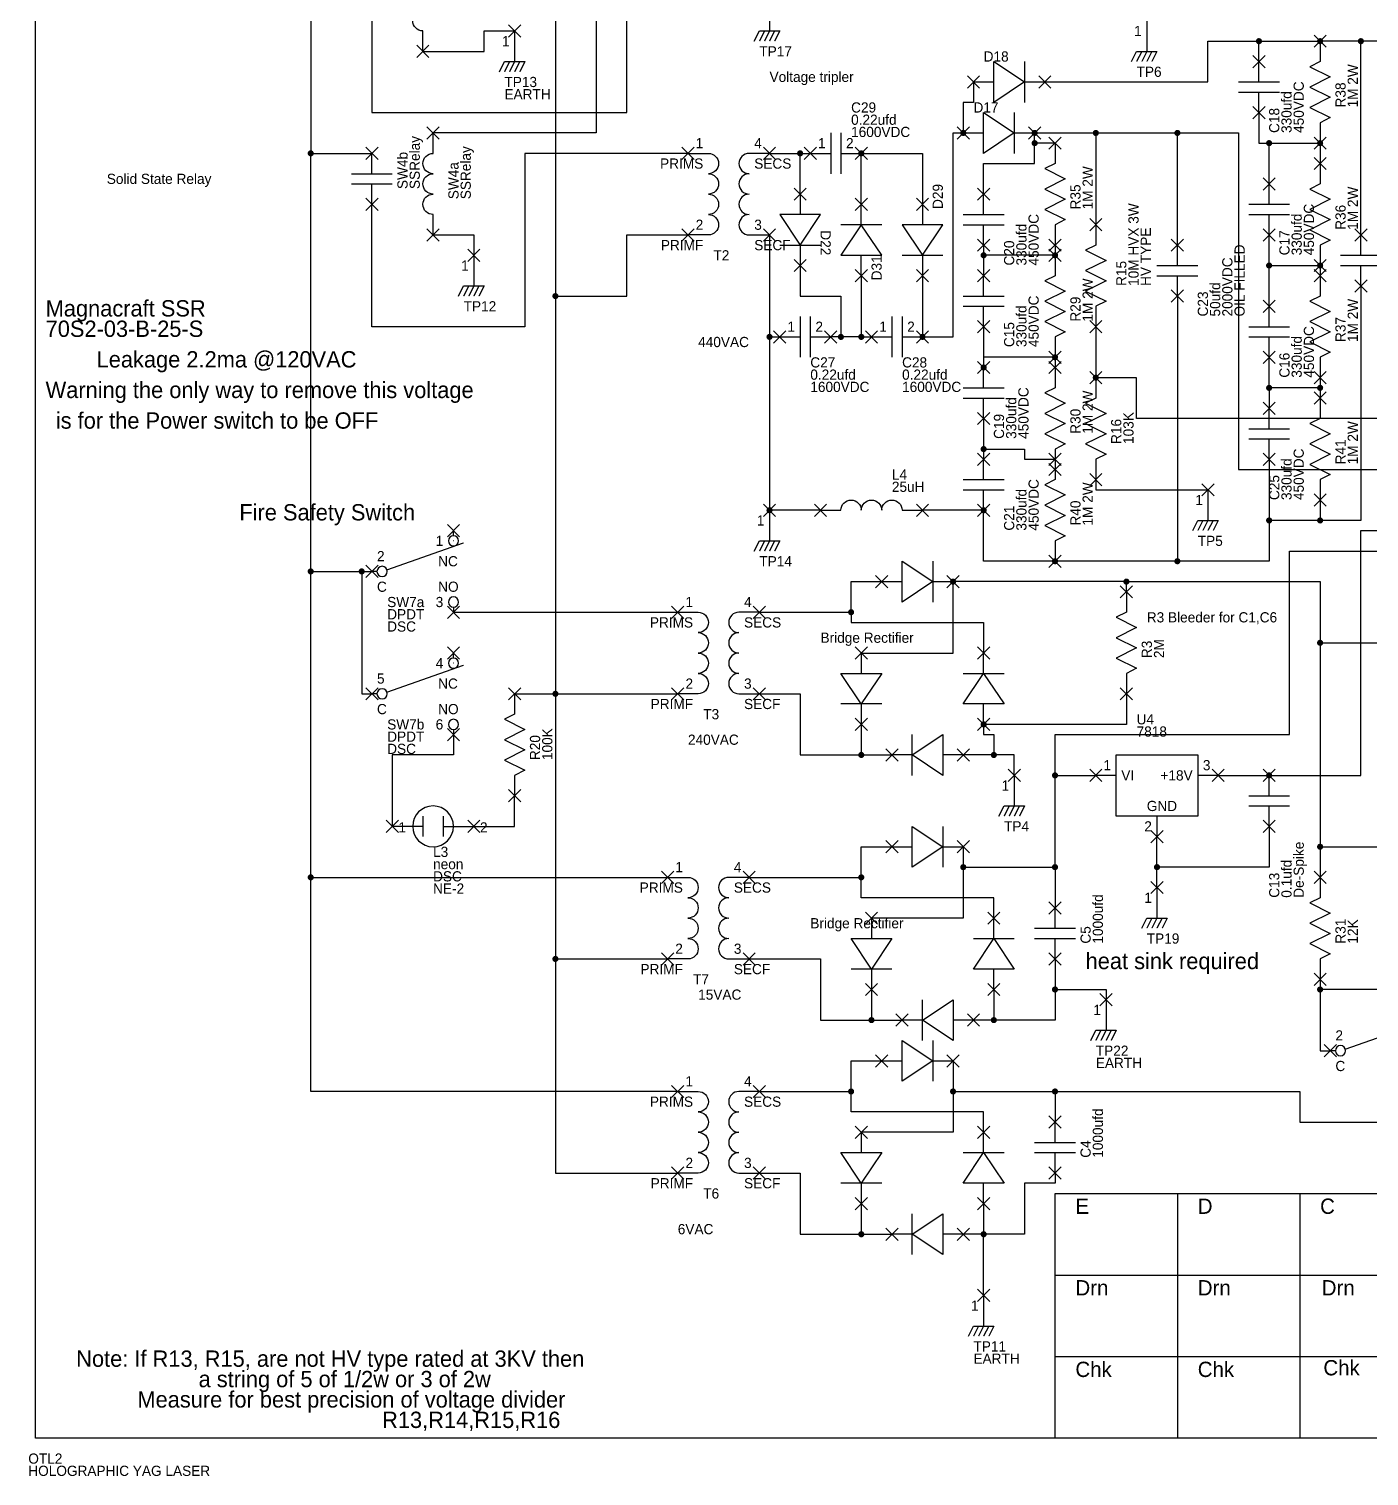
# Model space of a CAD drawing. Extents: x 14668 to 30702, y 17564 to 28750.
# Drawn here: x 14668 to 21240, y 17564 to 24660 of the extents above; entities that cross this region are included whole.
import ezdxf
from ezdxf.enums import TextEntityAlignment as Align

# ---------------------------------------------------------------- set-up
doc = ezdxf.new("R2010")
doc.units = 0
doc.layers.get('0').update_dxf_attribs({"linetype": 'CONTINUOUS'})
doc.layers.add('SHEET', color=2, linetype='CONTINUOUS')

# ---------------------------------------------------------------- blocks, each defined once
blk = doc.blocks.new('2')
for p, q in [((-30, 30), (30, -30)), ((-30, -30), (30, 30))]:
    blk.add_line(p, q)
blk = doc.blocks.new('__JUNCTIONS__')
at = {"const_width": 15}
blk.add_lwpolyline([(-7.5, 0, 1), (7.5, 0, 1)], format="xyb", close=True, dxfattribs=at)
blk = doc.blocks.new('TERMINAL')
for p, q in [((-30, 30), (30, -30)), ((-30, -30), (30, 30))]:
    blk.add_line(p, q)

msp = doc.modelspace()

# ---------------------------------------------------------------- linework, layer by layer
at = {"layer": 'SHEET'}
for points in [[(14700, 17750), (14700, 28750), (14700, 28750), (30700, 28750), (30700, 28750), (30700, 17750), (30700, 17750), (14700, 17750), (14700, 17750)], [(19400, 24300), (19400, 24500), (19400, 24500), (19550, 24400), (19550, 24400), (19400, 24300), (19400, 24300)], [(19350, 24050), (19350, 24250), (19350, 24250), (19500, 24150), (19500, 24150), (19350, 24050), (19350, 24050)], [(18550, 23750), (18350, 23750), (18350, 23750), (18450, 23600), (18450, 23600), (18550, 23750), (18550, 23750)], [(18650, 23550), (18850, 23550), (18850, 23550), (18750, 23700), (18750, 23700), (18650, 23550), (18650, 23550)], [(19150, 23700), (18950, 23700), (18950, 23700), (19050, 23550), (19050, 23550), (19150, 23700), (19150, 23700)], [(18950, 21850), (18950, 22050), (18950, 22050), (19100, 21950), (19100, 21950), (18950, 21850), (18950, 21850)], [(18650, 21500), (18850, 21500), (18850, 21500), (18750, 21350), (18750, 21350), (18650, 21500), (18650, 21500)], [(19450, 21350), (19250, 21350), (19250, 21350), (19350, 21500), (19350, 21500), (19450, 21350), (19450, 21350)], [(19150, 21200), (19150, 21000), (19150, 21000), (19000, 21100), (19000, 21100), (19150, 21200), (19150, 21200)], [(20000, 20800), (20000, 21100), (20000, 21100), (20400, 21100), (20400, 21100), (20400, 20800), (20400, 20800), (20000, 20800), (20000, 20800)], [(19000, 20550), (19000, 20750), (19000, 20750), (19150, 20650), (19150, 20650), (19000, 20550), (19000, 20550)], [(18700, 20200), (18900, 20200), (18900, 20200), (18800, 20050), (18800, 20050), (18700, 20200), (18700, 20200)], [(19500, 20050), (19300, 20050), (19300, 20050), (19400, 20200), (19400, 20200), (19500, 20050), (19500, 20050)], [(19200, 19900), (19200, 19700), (19200, 19700), (19050, 19800), (19050, 19800), (19200, 19900), (19200, 19900)], [(18950, 19500), (18950, 19700), (18950, 19700), (19100, 19600), (19100, 19600), (18950, 19500), (18950, 19500)], [(18650, 19150), (18850, 19150), (18850, 19150), (18750, 19000), (18750, 19000), (18650, 19150), (18650, 19150)], [(19450, 19000), (19250, 19000), (19250, 19000), (19350, 19150), (19350, 19150), (19450, 19000), (19450, 19000)], [(19150, 18850), (19150, 18650), (19150, 18650), (19000, 18750), (19000, 18750), (19150, 18850), (19150, 18850)]]:
    msp.add_lwpolyline(points, close=True, dxfattribs=at)
for points in [[(25800, 23950), (25800, 28200), (25800, 28200), (17450, 28200), (17450, 28200), (17450, 24150), (17450, 24150), (16650, 24150), (16650, 24150)], [(19700, 19450), (20900, 19450), (20900, 19450), (20900, 19300), (20900, 19300), (27000, 19300), (27000, 19300), (27000, 27150), (27000, 27150)], [(16350, 24700), (16350, 24250), (16350, 24250), (17600, 24250), (17600, 24250), (17600, 26550), (17600, 26550), (18050, 26550), (18050, 26550)], [(17250, 25350), (17250, 23350), (17250, 23350)], [(16350, 25200), (16050, 25200), (16050, 25200), (16050, 24050), (16050, 24050)], [(18300, 24800), (18300, 24650), (18300, 24650)], [(19700, 21000), (19700, 21200), (19700, 21200), (20850, 21200), (20850, 21200), (20850, 22100), (20850, 22100), (21750, 22100), (21750, 22100), (21750, 24700), (21750, 24700)], [(20150, 24700), (20150, 24550), (20150, 24550)], [(16600, 24550), (16600, 24650), (16600, 24650)], [(16600, 24550), (16900, 24550), (16900, 24550), (16900, 24650), (16900, 24650), (17050, 24650), (17050, 24650)], [(17050, 24650), (17050, 24500), (17050, 24500)], [(18225, 24600), (18250, 24650), (18250, 24650), (18350, 24650), (18350, 24650), (18325, 24600), (18325, 24600)], [(18275, 24650), (18250, 24600), (18250, 24600)], [(18300, 24650), (18275, 24600), (18275, 24600)], [(18325, 24650), (18300, 24600), (18300, 24600)], [(19650, 24400), (20450, 24400), (20450, 24400), (20450, 24600), (20450, 24600), (20700, 24600), (20700, 24600)], [(20700, 24500), (20700, 24600), (20700, 24600)], [(20700, 24600), (21000, 24600), (21000, 24600)], [(21000, 24600), (21000, 24500), (21000, 24500), (20950, 24475), (20950, 24475), (21050, 24425), (21050, 24425), (20950, 24375), (20950, 24375), (21050, 24325), (21050, 24325), (20950, 24275), (20950, 24275), (21050, 24225), (21050, 24225), (21000, 24200), (21000, 24200), (21000, 24100), (21000, 24100)], [(21200, 24600), (21000, 24600), (21000, 24600)], [(26000, 20950), (26000, 22400), (26000, 22400), (21500, 22400), (21500, 22400), (21500, 24600), (21500, 24600), (21200, 24600), (21200, 24600)], [(21200, 23650), (21200, 24600), (21200, 24600)], [(16975, 24450), (17000, 24500), (17000, 24500), (17100, 24500), (17100, 24500), (17075, 24450), (17075, 24450)], [(17025, 24500), (17000, 24450), (17000, 24450)], [(17050, 24500), (17025, 24450), (17025, 24450)], [(17075, 24500), (17050, 24450), (17050, 24450)], [(19550, 24500), (19550, 24300), (19550, 24300)], [(20075, 24500), (20100, 24550), (20100, 24550), (20200, 24550), (20200, 24550), (20175, 24500), (20175, 24500)], [(20125, 24550), (20100, 24500), (20100, 24500)], [(20150, 24550), (20125, 24500), (20125, 24500)], [(20175, 24550), (20150, 24500), (20150, 24500)], [(20700, 24400), (20700, 24500), (20700, 24500)], [(19300, 24400), (19300, 24300), (19300, 24300), (19250, 24300), (19250, 24300), (19250, 24150), (19250, 24150)], [(19300, 24400), (19400, 24400), (19400, 24400)], [(19550, 24400), (19650, 24400), (19650, 24400)], [(20600, 24400), (20800, 24400), (20800, 24400)], [(20600, 24350), (20800, 24350), (20800, 24350)], [(20700, 24250), (20700, 24350), (20700, 24350)], [(19500, 24250), (19500, 24050), (19500, 24050)], [(20700, 24250), (20700, 24100), (20700, 24100), (20750, 24100), (20750, 24100)], [(18600, 24150), (18600, 23950), (18600, 23950)], [(18650, 24150), (18650, 23950), (18650, 23950)], [(19050, 23150), (19200, 23150), (19200, 23150), (19200, 24150), (19200, 24150), (19250, 24150), (19250, 24150)], [(19250, 24150), (19350, 24150), (19350, 24150)], [(19500, 24150), (19600, 24150), (19600, 24150)], [(19600, 24150), (19900, 24150), (19900, 24150)], [(19600, 24100), (19600, 24150), (19600, 24150)], [(19900, 24150), (19900, 23700), (19900, 23700)], [(19900, 24150), (20300, 24150), (20300, 24150)], [(20300, 23600), (20300, 24150), (20300, 24150)], [(20300, 24150), (20600, 24150), (20600, 24150), (20600, 22500), (20600, 22500), (25450, 22500), (25450, 22500), (25450, 20900), (25450, 20900)], [(19350, 23850), (19350, 24000), (19350, 24000), (19600, 24000), (19600, 24000), (19600, 24100), (19600, 24100)], [(19700, 24100), (19600, 24100), (19600, 24100)], [(19700, 24100), (19700, 24000), (19700, 24000), (19650, 23975), (19650, 23975), (19750, 23925), (19750, 23925), (19650, 23875), (19650, 23875), (19750, 23825), (19750, 23825), (19650, 23775), (19650, 23775), (19750, 23725), (19750, 23725), (19700, 23700), (19700, 23700), (19700, 23600), (19700, 23600)], [(20750, 23900), (20750, 24100), (20750, 24100)], [(20750, 24100), (21000, 24100), (21000, 24100)], [(21000, 24100), (21000, 24000), (21000, 24000)], [(16050, 24050), (16350, 24050), (16350, 24050)], [(16050, 22000), (16050, 24050), (16050, 24050)], [(16350, 23950), (16350, 24050), (16350, 24050)], [(17900, 24050), (17100, 24050), (17100, 24050), (17100, 23200), (17100, 23200), (16350, 23200), (16350, 23200), (16350, 23800), (16350, 23800)], [(18300, 24050), (18450, 24050), (18450, 24050)], [(18450, 23850), (18450, 24050), (18450, 24050)], [(18450, 24050), (18500, 24050), (18500, 24050)], [(18500, 24050), (18600, 24050), (18600, 24050)], [(18650, 24050), (18750, 24050), (18750, 24050)], [(18750, 23800), (18750, 24050), (18750, 24050)], [(18750, 24050), (19050, 24050), (19050, 24050), (19050, 23800), (19050, 23800)], [(21000, 24000), (21000, 23900), (21000, 23900), (20950, 23875), (20950, 23875), (21050, 23825), (21050, 23825), (20950, 23775), (20950, 23775), (21050, 23725), (21050, 23725), (20950, 23675), (20950, 23675), (21050, 23625), (21050, 23625), (21000, 23600), (21000, 23600), (21000, 23500), (21000, 23500)], [(16250, 23950), (16450, 23950), (16450, 23950)], [(16250, 23900), (16450, 23900), (16450, 23900)], [(16350, 23800), (16350, 23900), (16350, 23900)], [(18450, 23850), (18450, 23750), (18450, 23750)], [(19350, 23750), (19350, 23850), (19350, 23850)], [(20750, 23800), (20750, 23900), (20750, 23900)], [(18750, 23700), (18750, 23800), (18750, 23800)], [(19050, 23800), (19050, 23700), (19050, 23700)], [(20650, 23800), (20850, 23800), (20850, 23800)], [(16650, 23650), (16650, 23750), (16650, 23750)], [(18850, 23700), (18650, 23700), (18650, 23700)], [(19250, 23750), (19450, 23750), (19450, 23750)], [(19250, 23700), (19450, 23700), (19450, 23700)], [(19350, 23600), (19350, 23700), (19350, 23700)], [(19900, 23700), (19900, 23600), (19900, 23600), (19850, 23575), (19850, 23575), (19950, 23525), (19950, 23525), (19850, 23475), (19850, 23475), (19950, 23425), (19950, 23425), (19850, 23375), (19850, 23375), (19950, 23325), (19950, 23325), (19900, 23300), (19900, 23300), (19900, 23200), (19900, 23200)], [(20650, 23750), (20850, 23750), (20850, 23750)], [(20750, 23650), (20750, 23750), (20750, 23750)], [(16650, 23650), (16850, 23650), (16850, 23650), (16850, 23550), (16850, 23550)], [(17250, 23350), (17600, 23350), (17600, 23350), (17600, 23650), (17600, 23650), (17900, 23650), (17900, 23650)], [(18300, 23650), (18300, 23150), (18300, 23150)], [(20750, 23500), (20750, 23650), (20750, 23650)], [(21200, 23550), (21200, 23650), (21200, 23650)], [(18350, 23600), (18550, 23600), (18550, 23600)], [(18450, 23600), (18450, 23500), (18450, 23500)], [(19350, 23600), (19350, 23550), (19350, 23550)], [(19700, 23600), (19700, 23550), (19700, 23550)], [(20300, 23500), (20300, 23600), (20300, 23600)], [(16850, 23550), (16850, 23400), (16850, 23400)], [(18450, 23500), (18450, 23350), (18450, 23350), (18650, 23350), (18650, 23350), (18650, 23150), (18650, 23150)], [(18750, 23450), (18750, 23550), (18750, 23550)], [(18950, 23550), (19150, 23550), (19150, 23550)], [(19050, 23550), (19050, 23450), (19050, 23450)], [(19700, 23550), (19350, 23550), (19350, 23550)], [(19350, 23550), (19350, 23450), (19350, 23450)], [(19700, 23550), (19700, 23450), (19700, 23450), (19650, 23425), (19650, 23425), (19750, 23375), (19750, 23375), (19650, 23325), (19650, 23325), (19750, 23275), (19750, 23275), (19650, 23225), (19650, 23225), (19750, 23175), (19750, 23175), (19700, 23150), (19700, 23150), (19700, 23050), (19700, 23050)], [(20200, 23500), (20400, 23500), (20400, 23500)], [(20750, 23300), (20750, 23500), (20750, 23500)], [(20750, 23500), (21000, 23500), (21000, 23500)], [(21000, 23500), (21000, 23450), (21000, 23450)], [(21100, 23550), (21300, 23550), (21300, 23550)], [(21100, 23500), (21300, 23500), (21300, 23500)], [(21200, 23400), (21200, 23500), (21200, 23500)], [(18750, 23450), (18750, 23150), (18750, 23150)], [(19050, 23450), (19050, 23150), (19050, 23150)], [(19350, 23350), (19350, 23450), (19350, 23450)], [(20200, 23450), (20400, 23450), (20400, 23450)], [(20300, 23350), (20300, 23450), (20300, 23450)], [(21000, 23450), (21000, 23350), (21000, 23350), (20950, 23325), (20950, 23325), (21050, 23275), (21050, 23275), (20950, 23225), (20950, 23225), (21050, 23175), (21050, 23175), (20950, 23125), (20950, 23125), (21050, 23075), (21050, 23075), (21000, 23050), (21000, 23050), (21000, 22950), (21000, 22950)], [(16775, 23350), (16800, 23400), (16800, 23400), (16900, 23400), (16900, 23400), (16875, 23350), (16875, 23350)], [(16825, 23400), (16800, 23350), (16800, 23350)], [(16850, 23400), (16825, 23350), (16825, 23350)], [(16875, 23400), (16850, 23350), (16850, 23350)], [(17250, 23350), (17250, 21400), (17250, 21400)], [(19250, 23350), (19450, 23350), (19450, 23350)], [(20300, 23350), (20300, 22050), (20300, 22050)], [(21200, 23400), (21200, 22250), (21200, 22250), (21000, 22250), (21000, 22250)], [(19250, 23300), (19450, 23300), (19450, 23300)], [(19350, 23200), (19350, 23300), (19350, 23300)], [(20750, 23200), (20750, 23300), (20750, 23300)], [(18450, 23250), (18450, 23050), (18450, 23050)], [(18500, 23250), (18500, 23050), (18500, 23050)], [(18900, 23250), (18900, 23050), (18900, 23050)], [(18950, 23250), (18950, 23050), (18950, 23050)], [(18300, 23150), (18300, 22300), (18300, 22300)], [(18300, 23150), (18350, 23150), (18350, 23150)], [(18350, 23150), (18450, 23150), (18450, 23150)], [(18500, 23150), (18600, 23150), (18600, 23150)], [(18650, 23150), (18600, 23150), (18600, 23150)], [(18750, 23150), (18650, 23150), (18650, 23150)], [(18750, 23150), (18800, 23150), (18800, 23150)], [(18800, 23150), (18900, 23150), (18900, 23150)], [(18950, 23150), (19050, 23150), (19050, 23150)], [(19350, 23200), (19350, 23000), (19350, 23000)], [(19900, 23200), (19900, 22950), (19900, 22950)], [(20650, 23200), (20850, 23200), (20850, 23200)], [(20650, 23150), (20850, 23150), (20850, 23150)], [(20750, 23050), (20750, 23150), (20750, 23150)], [(19700, 23050), (19350, 23050), (19350, 23050), (19350, 23000), (19350, 23000)], [(19350, 22900), (19350, 23000), (19350, 23000)], [(19700, 23000), (19700, 22900), (19700, 22900), (19650, 22875), (19650, 22875), (19750, 22825), (19750, 22825), (19650, 22775), (19650, 22775), (19750, 22725), (19750, 22725), (19650, 22675), (19650, 22675), (19750, 22625), (19750, 22625), (19700, 22600), (19700, 22600), (19700, 22500), (19700, 22500)], [(19700, 23050), (19700, 23000), (19700, 23000)], [(20750, 22900), (20750, 23050), (20750, 23050)], [(19900, 22950), (19900, 22850), (19900, 22850), (19850, 22825), (19850, 22825), (19950, 22775), (19950, 22775), (19850, 22725), (19850, 22725), (19950, 22675), (19950, 22675), (19850, 22625), (19850, 22625), (19950, 22575), (19950, 22575), (19900, 22550), (19900, 22550), (19900, 22450), (19900, 22450)], [(21600, 22750), (20100, 22750), (20100, 22750), (20100, 22950), (20100, 22950), (19900, 22950), (19900, 22950)], [(21000, 22950), (21000, 22900), (21000, 22900)], [(19250, 22900), (19450, 22900), (19450, 22900)], [(19250, 22850), (19450, 22850), (19450, 22850)], [(19350, 22750), (19350, 22850), (19350, 22850)], [(20750, 22900), (20750, 22800), (20750, 22800)], [(21000, 22900), (20750, 22900), (20750, 22900)], [(21000, 22850), (21000, 22750), (21000, 22750), (20950, 22725), (20950, 22725), (21050, 22675), (21050, 22675), (20950, 22625), (20950, 22625), (21050, 22575), (21050, 22575), (20950, 22525), (20950, 22525), (21050, 22475), (21050, 22475), (21000, 22450), (21000, 22450), (21000, 22350), (21000, 22350)], [(21000, 22900), (21000, 22850), (21000, 22850)], [(20750, 22700), (20750, 22800), (20750, 22800)], [(19350, 22750), (19350, 22600), (19350, 22600)], [(20650, 22700), (20850, 22700), (20850, 22700)], [(20650, 22650), (20850, 22650), (20850, 22650)], [(20750, 22550), (20750, 22650), (20750, 22650)], [(19350, 22600), (19350, 22550), (19350, 22550)], [(19350, 22600), (19550, 22600), (19550, 22600), (19550, 22550), (19550, 22550), (19700, 22550), (19700, 22550)], [(19350, 22450), (19350, 22550), (19350, 22550)], [(19700, 22550), (19700, 22450), (19700, 22450), (19650, 22425), (19650, 22425), (19750, 22375), (19750, 22375), (19650, 22325), (19650, 22325), (19750, 22275), (19750, 22275), (19650, 22225), (19650, 22225), (19750, 22175), (19750, 22175), (19700, 22150), (19700, 22150), (19700, 22050), (19700, 22050)], [(20750, 22550), (20750, 22250), (20750, 22250)], [(19250, 22450), (19450, 22450), (19450, 22450)], [(19900, 22450), (19900, 22400), (19900, 22400), (20450, 22400), (20450, 22400)], [(19250, 22400), (19450, 22400), (19450, 22400)], [(19350, 22300), (19350, 22400), (19350, 22400)], [(20450, 22400), (20450, 22250), (20450, 22250)], [(18300, 22300), (18300, 22150), (18300, 22150)], [(18550, 22300), (18300, 22300), (18300, 22300)], [(18550, 22300), (18650, 22300), (18650, 22300)], [(19350, 22300), (19050, 22300), (19050, 22300)], [(19700, 22050), (19350, 22050), (19350, 22050), (19350, 22300), (19350, 22300)], [(21000, 22350), (21000, 22250), (21000, 22250)], [(20750, 22250), (20750, 22050), (20750, 22050), (20300, 22050), (20300, 22050)], [(20375, 22200), (20400, 22250), (20400, 22250), (20500, 22250), (20500, 22250), (20475, 22200), (20475, 22200)], [(20425, 22250), (20400, 22200), (20400, 22200)], [(20450, 22250), (20425, 22200), (20425, 22200)], [(20475, 22250), (20450, 22200), (20450, 22200)], [(21000, 22250), (20750, 22250), (20750, 22250)], [(16423, 22008), (16800, 22140), (16800, 22140)], [(16750, 22150), (16749, 22150), (16749, 22150)], [(18225, 22100), (18250, 22150), (18250, 22150), (18350, 22150), (18350, 22150), (18325, 22100), (18325, 22100)], [(18275, 22150), (18250, 22100), (18250, 22100)], [(18300, 22150), (18275, 22100), (18275, 22100)], [(18325, 22150), (18300, 22100), (18300, 22100)], [(20750, 21000), (21200, 21000), (21200, 21000), (21200, 22200), (21200, 22200), (21900, 22200), (21900, 22200)], [(16050, 22000), (16300, 22000), (16300, 22000)], [(16050, 20500), (16050, 22000), (16050, 22000)], [(16300, 22000), (16350, 22000), (16350, 22000)], [(16300, 22000), (16300, 21400), (16300, 21400), (16350, 21400), (16350, 21400)], [(19100, 22050), (19100, 21850), (19100, 21850)], [(20300, 22050), (19700, 22050), (19700, 22050)], [(18700, 21800), (18700, 21950), (18700, 21950), (18850, 21950), (18850, 21950)], [(18750, 21600), (19200, 21600), (19200, 21600), (19200, 21950), (19200, 21950)], [(18850, 21950), (18950, 21950), (18950, 21950)], [(19100, 21950), (19200, 21950), (19200, 21950)], [(20050, 21950), (19200, 21950), (19200, 21950)], [(20050, 21900), (20050, 21950), (20050, 21950)], [(20050, 21950), (21000, 21950), (21000, 21950), (21000, 21650), (21000, 21650)], [(20050, 21900), (20050, 21800), (20050, 21800), (20000, 21775), (20000, 21775), (20100, 21725), (20100, 21725), (20000, 21675), (20000, 21675), (20100, 21625), (20100, 21625), (20000, 21575), (20000, 21575), (20100, 21525), (20100, 21525), (20050, 21500), (20050, 21500), (20050, 21400), (20050, 21400)], [(16750, 21800), (17850, 21800), (17850, 21800)], [(18250, 21800), (18700, 21800), (18700, 21800)], [(18700, 21800), (18700, 21750), (18700, 21750), (19350, 21750), (19350, 21750), (19350, 21600), (19350, 21600)], [(21000, 21650), (21400, 21650), (21400, 21650)], [(21000, 21650), (21000, 20650), (21000, 20650)], [(18750, 21600), (18750, 21500), (18750, 21500)], [(19350, 21500), (19350, 21600), (19350, 21600)], [(16423, 21408), (16800, 21540), (16800, 21540)], [(16750, 21550), (16749, 21550), (16749, 21550)], [(19250, 21500), (19450, 21500), (19450, 21500)], [(17050, 21400), (17050, 21300), (17050, 21300), (17000, 21275), (17000, 21275), (17100, 21225), (17100, 21225), (17000, 21175), (17000, 21175), (17100, 21125), (17100, 21125), (17000, 21075), (17000, 21075), (17100, 21025), (17100, 21025), (17050, 21000), (17050, 21000), (17050, 20900), (17050, 20900)], [(17050, 21400), (17250, 21400), (17250, 21400)], [(17250, 21400), (17850, 21400), (17850, 21400)], [(17250, 21400), (17250, 20100), (17250, 20100)], [(18250, 21400), (18450, 21400), (18450, 21400), (18450, 21100), (18450, 21100), (18750, 21100), (18750, 21100)], [(20050, 21400), (20050, 21250), (20050, 21250), (19350, 21250), (19350, 21250)], [(18850, 21350), (18650, 21350), (18650, 21350)], [(18750, 21350), (18750, 21250), (18750, 21250)], [(19350, 21250), (19350, 21350), (19350, 21350)], [(18750, 21250), (18750, 21100), (18750, 21100)], [(19350, 21250), (19350, 21200), (19350, 21200), (19400, 21200), (19400, 21200), (19400, 21100), (19400, 21100)], [(16750, 21200), (16750, 21100), (16750, 21100), (16450, 21100), (16450, 21100), (16450, 20750), (16450, 20750)], [(19000, 21000), (19000, 21200), (19000, 21200)], [(18750, 21100), (18900, 21100), (18900, 21100)], [(19000, 21100), (18900, 21100), (18900, 21100)], [(19250, 21100), (19150, 21100), (19150, 21100)], [(19400, 21100), (19250, 21100), (19250, 21100)], [(19500, 21000), (19500, 21100), (19500, 21100), (19400, 21100), (19400, 21100)], [(19500, 21000), (19500, 20850), (19500, 20850)], [(19700, 20550), (19700, 21000), (19700, 21000)], [(19700, 21000), (19900, 21000), (19900, 21000)], [(20000, 21000), (19900, 21000), (19900, 21000)], [(20500, 21000), (20400, 21000), (20400, 21000)], [(20500, 21000), (20750, 21000), (20750, 21000)], [(20750, 20900), (20750, 21000), (20750, 21000)], [(27550, 20950), (26350, 20950), (26350, 20950), (26350, 19800), (26350, 19800), (21600, 19800), (21600, 19800), (21600, 19950), (21600, 19950), (21000, 19950), (21000, 19950)], [(16850, 20750), (17050, 20750), (17050, 20750), (17050, 20900), (17050, 20900)], [(20650, 20900), (20850, 20900), (20850, 20900)], [(16600, 20800), (16600, 20700), (16600, 20700)], [(16700, 20800), (16700, 20700), (16700, 20700)], [(19425, 20800), (19450, 20850), (19450, 20850), (19550, 20850), (19550, 20850), (19525, 20800), (19525, 20800)], [(19475, 20850), (19450, 20800), (19450, 20800)], [(19500, 20850), (19475, 20800), (19475, 20800)], [(19525, 20850), (19500, 20800), (19500, 20800)], [(20200, 20800), (20200, 20700), (20200, 20700)], [(20650, 20850), (20850, 20850), (20850, 20850)], [(20750, 20750), (20750, 20850), (20750, 20850)], [(16600, 20750), (16450, 20750), (16450, 20750)], [(16700, 20750), (16850, 20750), (16850, 20750)], [(19150, 20750), (19150, 20550), (19150, 20550)], [(20750, 20750), (20750, 20550), (20750, 20550), (20200, 20550), (20200, 20550)], [(18750, 20500), (18750, 20650), (18750, 20650), (18900, 20650), (18900, 20650)], [(18900, 20650), (19000, 20650), (19000, 20650)], [(19150, 20650), (19250, 20650), (19250, 20650)], [(19250, 20650), (19250, 20550), (19250, 20550)], [(20200, 20550), (20200, 20700), (20200, 20700)], [(21000, 20650), (21500, 20650), (21500, 20650)], [(21000, 20650), (21000, 20500), (21000, 20500)], [(19250, 20550), (19250, 20300), (19250, 20300), (18800, 20300), (18800, 20300)], [(19250, 20550), (19700, 20550), (19700, 20550)], [(19700, 20550), (19700, 20350), (19700, 20350)], [(20200, 20450), (20200, 20550), (20200, 20550)], [(17850, 19450), (16050, 19450), (16050, 19450), (16050, 20500), (16050, 20500)], [(16050, 20500), (17800, 20500), (17800, 20500)], [(18200, 20500), (18750, 20500), (18750, 20500)], [(19400, 20300), (19400, 20400), (19400, 20400), (18750, 20400), (18750, 20400), (18750, 20500), (18750, 20500)], [(20200, 20450), (20200, 20300), (20200, 20300)], [(21000, 20500), (21000, 20400), (21000, 20400), (20950, 20375), (20950, 20375), (21050, 20325), (21050, 20325), (20950, 20275), (20950, 20275), (21050, 20225), (21050, 20225), (20950, 20175), (20950, 20175), (21050, 20125), (21050, 20125), (21000, 20100), (21000, 20100), (21000, 20000), (21000, 20000)], [(18800, 20300), (18800, 20200), (18800, 20200)], [(19400, 20200), (19400, 20300), (19400, 20300)], [(19700, 20250), (19700, 20350), (19700, 20350)], [(20125, 20250), (20150, 20300), (20150, 20300), (20250, 20300), (20250, 20300), (20225, 20250), (20225, 20250)], [(20175, 20300), (20150, 20250), (20150, 20250)], [(20200, 20300), (20175, 20250), (20175, 20250)], [(20225, 20300), (20200, 20250), (20200, 20250)], [(19600, 20250), (19800, 20250), (19800, 20250)], [(19300, 20200), (19500, 20200), (19500, 20200)], [(19600, 20200), (19800, 20200), (19800, 20200)], [(19700, 20100), (19700, 20200), (19700, 20200)], [(17250, 20100), (17250, 19050), (17250, 19050), (17850, 19050), (17850, 19050)], [(17250, 20100), (17800, 20100), (17800, 20100)], [(18200, 20100), (18550, 20100), (18550, 20100), (18550, 19800), (18550, 19800), (18800, 19800), (18800, 19800)], [(19700, 20100), (19700, 19950), (19700, 19950)], [(18900, 20050), (18700, 20050), (18700, 20050)], [(18800, 20050), (18800, 19950), (18800, 19950)], [(19400, 19950), (19400, 20050), (19400, 20050)], [(18800, 19950), (18800, 19800), (18800, 19800)], [(19400, 19950), (19400, 19800), (19400, 19800)], [(19700, 19950), (19700, 19800), (19700, 19800), (19400, 19800), (19400, 19800)], [(19700, 19950), (19950, 19950), (19950, 19950), (19950, 19900), (19950, 19900)], [(21000, 20000), (21000, 19950), (21000, 19950)], [(21000, 19950), (21000, 19650), (21000, 19650), (21050, 19650), (21050, 19650)], [(19050, 19700), (19050, 19900), (19050, 19900)], [(19950, 19900), (19950, 19750), (19950, 19750)], [(18800, 19800), (18950, 19800), (18950, 19800)], [(19050, 19800), (18950, 19800), (18950, 19800)], [(19300, 19800), (19200, 19800), (19200, 19800)], [(19400, 19800), (19300, 19800), (19300, 19800)], [(19875, 19700), (19900, 19750), (19900, 19750), (20000, 19750), (20000, 19750), (19975, 19700), (19975, 19700)], [(19925, 19750), (19900, 19700), (19900, 19700)], [(19950, 19750), (19925, 19700), (19925, 19700)], [(19975, 19750), (19950, 19700), (19950, 19700)], [(21123, 19658), (21500, 19790), (21500, 19790)], [(19100, 19700), (19100, 19500), (19100, 19500)], [(18700, 19450), (18700, 19600), (18700, 19600), (18850, 19600), (18850, 19600)], [(18850, 19600), (18950, 19600), (18950, 19600)], [(19100, 19600), (19200, 19600), (19200, 19600)], [(19200, 19600), (19200, 19450), (19200, 19450)], [(18250, 19450), (18700, 19450), (18700, 19450)], [(19350, 19250), (19350, 19350), (19350, 19350), (18700, 19350), (18700, 19350), (18700, 19450), (18700, 19450)], [(19200, 19450), (19200, 19250), (19200, 19250), (18750, 19250), (18750, 19250)], [(19200, 19450), (19700, 19450), (19700, 19450)], [(19700, 19450), (19700, 19300), (19700, 19300)], [(18750, 19250), (18750, 19150), (18750, 19150)], [(19350, 19150), (19350, 19250), (19350, 19250)], [(19700, 19200), (19700, 19300), (19700, 19300)], [(19600, 19200), (19800, 19200), (19800, 19200)], [(19250, 19150), (19450, 19150), (19450, 19150)], [(19600, 19150), (19800, 19150), (19800, 19150)], [(19700, 19050), (19700, 19150), (19700, 19150)], [(18250, 19050), (18450, 19050), (18450, 19050), (18450, 18750), (18450, 18750), (18750, 18750), (18750, 18750)], [(19700, 19050), (19700, 19000), (19700, 19000), (19550, 19000), (19550, 19000), (19550, 18750), (19550, 18750), (19350, 18750), (19350, 18750)], [(18850, 19000), (18650, 19000), (18650, 19000)], [(18750, 19000), (18750, 18900), (18750, 18900)], [(19350, 18900), (19350, 19000), (19350, 19000)], [(19700, 17750), (19700, 18950), (19700, 18950), (30700, 18950), (30700, 18950)], [(20300, 18950), (20300, 17750), (20300, 17750)], [(20900, 18950), (20900, 17750), (20900, 17750)], [(18750, 18900), (18750, 18750), (18750, 18750)], [(19350, 18900), (19350, 18750), (19350, 18750)], [(19000, 18650), (19000, 18850), (19000, 18850)], [(18750, 18750), (18900, 18750), (18900, 18750)], [(19000, 18750), (18900, 18750), (18900, 18750)], [(19250, 18750), (19150, 18750), (19150, 18750)], [(19350, 18750), (19250, 18750), (19250, 18750)], [(19350, 18450), (19350, 18750), (19350, 18750)], [(19700, 18550), (27700, 18550), (27700, 18550)], [(19350, 18450), (19350, 18300), (19350, 18300)], [(19275, 18250), (19300, 18300), (19300, 18300), (19400, 18300), (19400, 18300), (19375, 18250), (19375, 18250)], [(19325, 18300), (19300, 18250), (19300, 18250)], [(19350, 18300), (19325, 18250), (19325, 18250)], [(19375, 18300), (19350, 18250), (19350, 18250)], [(19700, 18150), (30700, 18150), (30700, 18150)]]:
    msp.add_lwpolyline(points, dxfattribs=at)
for points in [[(16600, 24650, -0.414), (16550, 24700), (16550, 24700, -0.414), (16600, 24750), (16600, 24750, -0.414), (16550, 24800), (16550, 24800, -0.414), (16600, 24850), (16600, 24850, -0.414), (16550, 24900), (16550, 24900, -0.414), (16600, 24950), (16600, 24950), (16600, 25050), (16600, 25050)], [(16650, 23750, -0.414), (16600, 23800), (16600, 23800, -0.414), (16650, 23850), (16650, 23850, -0.414), (16600, 23900), (16600, 23900, -0.414), (16650, 23950), (16650, 23950, -0.414), (16600, 24000), (16600, 24000, -0.414), (16650, 24050), (16650, 24050), (16650, 24150), (16650, 24150)], [(17900, 24050), (18000, 24050), (18000, 24050, -0.414), (18050, 24000), (18050, 24000, -0.414), (18000, 23950), (18000, 23950, -0.414), (18050, 23900), (18050, 23900, -0.414), (18000, 23850), (18000, 23850, -0.414), (18050, 23800), (18050, 23800, -0.414), (18000, 23750), (18000, 23750, -0.414), (18050, 23700), (18050, 23700, -0.414), (18000, 23650), (18000, 23650), (17900, 23650), (17900, 23650)], [(18300, 24050), (18200, 24050), (18200, 24050, 0.414), (18150, 24000), (18150, 24000, 0.414), (18200, 23950), (18200, 23950, 0.414), (18150, 23900), (18150, 23900, 0.414), (18200, 23850), (18200, 23850, 0.414), (18150, 23800), (18150, 23800, 0.414), (18200, 23750), (18200, 23750, 0.414), (18150, 23700), (18150, 23700, 0.414), (18200, 23650), (18200, 23650), (18300, 23650), (18300, 23650)], [(18650, 22300, -0.414), (18700, 22350), (18700, 22350, -0.414), (18750, 22300), (18750, 22300, -0.414), (18800, 22350), (18800, 22350, -0.414), (18850, 22300), (18850, 22300, -0.414), (18900, 22350), (18900, 22350, -0.414), (18950, 22300), (18950, 22300), (19050, 22300), (19050, 22300)], [(16750, 22175, 0.414), (16725, 22150), (16725, 22150, 0.414), (16750, 22125), (16750, 22125, 0.414), (16775, 22150), (16775, 22150, 0.414), (16750, 22175), (16750, 22175), (16750, 22200), (16750, 22200)], [(16375, 22000, 0.414), (16400, 21975), (16400, 21975, 0.414), (16425, 22000), (16425, 22000, 0.414), (16400, 22025), (16400, 22025, 0.414), (16375, 22000), (16375, 22000), (16350, 22000), (16350, 22000)], [(16750, 21825, 0.414), (16775, 21850), (16775, 21850, 0.414), (16750, 21875), (16750, 21875, 0.414), (16725, 21850), (16725, 21850, 0.414), (16750, 21825), (16750, 21825), (16750, 21800), (16750, 21800)], [(17850, 21800), (17950, 21800), (17950, 21800, -0.414), (18000, 21750), (18000, 21750, -0.414), (17950, 21700), (17950, 21700, -0.414), (18000, 21650), (18000, 21650, -0.414), (17950, 21600), (17950, 21600, -0.414), (18000, 21550), (18000, 21550, -0.414), (17950, 21500), (17950, 21500, -0.414), (18000, 21450), (18000, 21450, -0.414), (17950, 21400), (17950, 21400), (17850, 21400), (17850, 21400)], [(18250, 21800), (18150, 21800), (18150, 21800, 0.414), (18100, 21750), (18100, 21750, 0.414), (18150, 21700), (18150, 21700, 0.414), (18100, 21650), (18100, 21650, 0.414), (18150, 21600), (18150, 21600, 0.414), (18100, 21550), (18100, 21550, 0.414), (18150, 21500), (18150, 21500, 0.414), (18100, 21450), (18100, 21450, 0.414), (18150, 21400), (18150, 21400), (18250, 21400), (18250, 21400)], [(16750, 21575, 0.414), (16725, 21550), (16725, 21550, 0.414), (16750, 21525), (16750, 21525, 0.414), (16775, 21550), (16775, 21550, 0.414), (16750, 21575), (16750, 21575), (16750, 21600), (16750, 21600)], [(16375, 21400, 0.414), (16400, 21375), (16400, 21375, 0.414), (16425, 21400), (16425, 21400, 0.414), (16400, 21425), (16400, 21425, 0.414), (16375, 21400), (16375, 21400), (16350, 21400), (16350, 21400)], [(16750, 21225, 0.414), (16775, 21250), (16775, 21250, 0.414), (16750, 21275), (16750, 21275, 0.414), (16725, 21250), (16725, 21250, 0.414), (16750, 21225), (16750, 21225), (16750, 21200), (16750, 21200)], [(17800, 20500), (17900, 20500), (17900, 20500, -0.414), (17950, 20450), (17950, 20450, -0.414), (17900, 20400), (17900, 20400, -0.414), (17950, 20350), (17950, 20350, -0.414), (17900, 20300), (17900, 20300, -0.414), (17950, 20250), (17950, 20250, -0.414), (17900, 20200), (17900, 20200, -0.414), (17950, 20150), (17950, 20150, -0.414), (17900, 20100), (17900, 20100), (17800, 20100), (17800, 20100)], [(18200, 20500), (18100, 20500), (18100, 20500, 0.414), (18050, 20450), (18050, 20450, 0.414), (18100, 20400), (18100, 20400, 0.414), (18050, 20350), (18050, 20350, 0.414), (18100, 20300), (18100, 20300, 0.414), (18050, 20250), (18050, 20250, 0.414), (18100, 20200), (18100, 20200, 0.414), (18050, 20150), (18050, 20150, 0.414), (18100, 20100), (18100, 20100), (18200, 20100), (18200, 20100)], [(21075, 19650, 0.414), (21100, 19625), (21100, 19625, 0.414), (21125, 19650), (21125, 19650, 0.414), (21100, 19675), (21100, 19675, 0.414), (21075, 19650), (21075, 19650), (21050, 19650), (21050, 19650)], [(17850, 19450), (17950, 19450), (17950, 19450, -0.414), (18000, 19400), (18000, 19400, -0.414), (17950, 19350), (17950, 19350, -0.414), (18000, 19300), (18000, 19300, -0.414), (17950, 19250), (17950, 19250, -0.414), (18000, 19200), (18000, 19200, -0.414), (17950, 19150), (17950, 19150, -0.414), (18000, 19100), (18000, 19100, -0.414), (17950, 19050), (17950, 19050), (17850, 19050), (17850, 19050)], [(18250, 19450), (18150, 19450), (18150, 19450, 0.414), (18100, 19400), (18100, 19400, 0.414), (18150, 19350), (18150, 19350, 0.414), (18100, 19300), (18100, 19300, 0.414), (18150, 19250), (18150, 19250, 0.414), (18100, 19200), (18100, 19200, 0.414), (18150, 19150), (18150, 19150, 0.414), (18100, 19100), (18100, 19100, 0.414), (18150, 19050), (18150, 19050), (18250, 19050), (18250, 19050)]]:
    msp.add_lwpolyline(points, format="xyb", dxfattribs=at)
msp.add_lwpolyline([(16650, 20850, 1), (16650, 20650), (16650, 20650, 1), (16650, 20850), (16650, 20850)], format="xyb", close=True, dxfattribs=at)

# ---------------------------------------------------------------- block references
for name, p, rotation in [('2', (17050, 24650), 270), ('2', (19300, 24400), 270), ('2', (19650, 24400), 270), ('2', (19250, 24150), 270), ('__JUNCTIONS__', (19250, 24150), 270), ('2', (19600, 24150), 270), ('__JUNCTIONS__', (19600, 24150), 270), ('2', (17900, 24050), 270), ('2', (18300, 24050), 270), ('2', (18500, 24050), 270), ('2', (18750, 24050), 270), ('__JUNCTIONS__', (18750, 24050), 270), ('2', (18450, 23850), 180), ('2', (19050, 23800), 180), ('2', (17900, 23650), 270), ('2', (18300, 23650), 270), ('2', (16850, 23550), 270), ('2', (18450, 23500), 180), ('2', (19050, 23450), 180), ('2', (18350, 23150), 270), ('2', (18600, 23150), 270), ('2', (18800, 23150), 270), ('2', (19050, 23150), 270), ('__JUNCTIONS__', (19050, 23150), 270), ('2', (20450, 22400), 270), ('2', (18300, 22300), 270), ('__JUNCTIONS__', (18300, 22300), 270), ('2', (18550, 22300), 270), ('2', (19050, 22300), 270), ('2', (16750, 22200), 270), ('2', (16350, 22000), 270), ('2', (18850, 21950), 270), ('2', (19200, 21950), 270), ('__JUNCTIONS__', (19200, 21950), 270), ('2', (16750, 21800), 270), ('2', (17850, 21800), 270), ('2', (18250, 21800), 270), ('2', (16750, 21600), 270), ('2', (18750, 21600), 180), ('2', (16350, 21400), 270), ('2', (17850, 21400), 270), ('2', (18250, 21400), 270), ('2', (16750, 21200), 270), ('2', (18750, 21250), 180), ('2', (18900, 21100), 90), ('2', (19250, 21100), 90), ('2', (19500, 21000), 270), ('2', (19900, 21000), 270), ('2', (20500, 21000), 270), ('2', (20200, 20700), 270), ('2', (18900, 20650), 270), ('2', (19250, 20650), 270), ('2', (17800, 20500), 270), ('2', (18200, 20500), 270), ('2', (20200, 20450), 270), ('2', (18800, 20300), 180), ('2', (17800, 20100), 270), ('2', (18200, 20100), 270), ('2', (18800, 19950), 180), ('2', (19950, 19900), 270), ('2', (18950, 19800), 90), ('2', (19300, 19800), 90), ('2', (21050, 19650), 270), ('2', (18850, 19600), 270), ('2', (19200, 19600), 270), ('2', (17850, 19450), 270), ('2', (18250, 19450), 270), ('2', (18750, 19250), 180), ('2', (17850, 19050), 270), ('2', (18250, 19050), 270), ('2', (18750, 18900), 180), ('2', (18900, 18750), 90), ('2', (19250, 18750), 90), ('2', (19350, 18450), 270)]:
    msp.add_blockref(name, p, dxfattribs=dict(at, rotation=rotation))
for name, p in [('2', (21000, 24600)), ('2', (16600, 24550)), ('__JUNCTIONS__', (20700, 24600)), ('__JUNCTIONS__', (21000, 24600)), ('__JUNCTIONS__', (21200, 24600)), ('2', (20700, 24500)), ('2', (20700, 24250)), ('2', (16650, 24150)), ('2', (19700, 24100)), ('__JUNCTIONS__', (19900, 24150)), ('__JUNCTIONS__', (20300, 24150)), ('2', (21000, 24100)), ('__JUNCTIONS__', (16050, 24050)), ('2', (16350, 24050)), ('__JUNCTIONS__', (18450, 24050)), ('__JUNCTIONS__', (19600, 24100)), ('__JUNCTIONS__', (20750, 24100)), ('__JUNCTIONS__', (21000, 24100)), ('2', (21000, 24000)), ('2', (20750, 23900)), ('2', (19350, 23850)), ('2', (16350, 23800)), ('2', (18750, 23800)), ('2', (19900, 23700)), ('2', (16650, 23650)), ('2', (19350, 23600)), ('2', (19700, 23600)), ('2', (20300, 23600)), ('2', (20750, 23650)), ('2', (21200, 23650)), ('__JUNCTIONS__', (19350, 23550)), ('2', (19700, 23550)), ('__JUNCTIONS__', (19700, 23550)), ('__JUNCTIONS__', (20750, 23500)), ('2', (21000, 23500)), ('__JUNCTIONS__', (21000, 23500)), ('2', (18750, 23450)), ('2', (19350, 23450)), ('2', (21000, 23450)), ('2', (21200, 23400)), ('__JUNCTIONS__', (17250, 23350)), ('2', (20300, 23350)), ('2', (20750, 23300)), ('2', (19350, 23200)), ('2', (19900, 23200)), ('__JUNCTIONS__', (18300, 23150)), ('__JUNCTIONS__', (18650, 23150)), ('__JUNCTIONS__', (18750, 23150)), ('2', (19700, 23050)), ('__JUNCTIONS__', (19700, 23050)), ('2', (20750, 23050)), ('2', (19350, 23000)), ('__JUNCTIONS__', (19350, 23000)), ('2', (19700, 23000)), ('2', (19900, 22950)), ('__JUNCTIONS__', (19900, 22950)), ('2', (21000, 22950)), ('__JUNCTIONS__', (20750, 22900)), ('2', (21000, 22850)), ('__JUNCTIONS__', (21000, 22900)), ('2', (19350, 22750)), ('2', (20750, 22800)), ('2', (19350, 22550)), ('__JUNCTIONS__', (19350, 22600)), ('2', (19700, 22550)), ('2', (20750, 22550)), ('2', (19700, 22500)), ('2', (19900, 22450)), ('2', (21000, 22350)), ('2', (19350, 22300)), ('__JUNCTIONS__', (19350, 22300)), ('__JUNCTIONS__', (20750, 22250)), ('__JUNCTIONS__', (21000, 22250)), ('2', (19700, 22050)), ('__JUNCTIONS__', (16050, 22000)), ('__JUNCTIONS__', (16300, 22000)), ('__JUNCTIONS__', (19700, 22050)), ('__JUNCTIONS__', (20300, 22050)), ('2', (20050, 21900)), ('__JUNCTIONS__', (20050, 21950)), ('__JUNCTIONS__', (18700, 21800)), ('__JUNCTIONS__', (21000, 21650)), ('2', (19350, 21600)), ('2', (17050, 21400)), ('2', (20050, 21400)), ('__JUNCTIONS__', (17250, 21400)), ('2', (19350, 21250)), ('__JUNCTIONS__', (19350, 21250)), ('__JUNCTIONS__', (18750, 21100)), ('__JUNCTIONS__', (19400, 21100)), ('__JUNCTIONS__', (19700, 21000)), ('2', (20750, 21000)), ('__JUNCTIONS__', (20750, 21000)), ('2', (17050, 20900)), ('TERMINAL', (16450, 20750)), ('TERMINAL', (16850, 20750)), ('2', (20750, 20750)), ('__JUNCTIONS__', (21000, 20650)), ('__JUNCTIONS__', (16050, 20500)), ('__JUNCTIONS__', (18750, 20500)), ('__JUNCTIONS__', (19250, 20550)), ('__JUNCTIONS__', (19700, 20550)), ('__JUNCTIONS__', (20200, 20550)), ('2', (21000, 20500)), ('2', (19700, 20350)), ('2', (19400, 20300)), ('__JUNCTIONS__', (17250, 20100)), ('2', (19700, 20100)), ('2', (21000, 20000)), ('2', (19400, 19950)), ('__JUNCTIONS__', (19700, 19950)), ('__JUNCTIONS__', (21000, 19950)), ('__JUNCTIONS__', (18800, 19800)), ('__JUNCTIONS__', (19400, 19800)), ('__JUNCTIONS__', (18700, 19450)), ('__JUNCTIONS__', (19200, 19450)), ('__JUNCTIONS__', (19700, 19450)), ('2', (19700, 19300)), ('2', (19350, 19250)), ('2', (19700, 19050)), ('2', (19350, 18900)), ('__JUNCTIONS__', (18750, 18750)), ('__JUNCTIONS__', (19350, 18750))]:
    msp.add_blockref(name, p, dxfattribs=at)

# ---------------------------------------------------------------- texts
at = {"layer": 'SHEET', "color": 145}
for s, p in [('1', (17025, 24575)), ('1', (20125, 24625)), ('1', (17975, 24075)), ('1', (18575, 24075)), ('2', (17975, 23675)), ('1', (16825, 23475)), ('1', (18425, 23175)), ('1', (18875, 23175)), ('1', (20425, 22325)), ('1', (18275, 22225)), ('1', (16700, 22125)), ('3', (16700, 21825)), ('1', (17925, 21825)), ('4', (16700, 21525)), ('2', (17925, 21425)), ('6', (16700, 21225)), ('1', (19975, 21025)), ('1', (19475, 20925)), ('2', (20175, 20725)), ('1', (17875, 20525)), ('1', (20175, 20375)), ('2', (17875, 20125)), ('1', (19925, 19825)), ('1', (17925, 19475)), ('2', (17925, 19075)), ('1', (19325, 18375))]:
    msp.add_text(s, height=50, dxfattribs=at).set_placement(p, align=Align.RIGHT)
at = {"layer": 'SHEET', "color": 5}
for s, height, p in [('TP17', 50, (18250, 24525)), ('D18', 50, (19350, 24500)), ('TP13', 50, (17000, 24375)), ('Voltage tripler', 50, (18300, 24400)), ('TP6', 50, (20100, 24425)), ('EARTH', 50, (17000, 24315)), ('C29', 50, (18700, 24250)), ('D17', 50, (19300, 24250)), ('0.22ufd', 50, (18700, 24190)), ('1600VDC', 50, (18700, 24130)), ('Solid State Relay', 50, (15050, 23900)), ('T2', 50, (18025, 23525)), ('Magnacraft SSR', 80, (14750, 23250)), ('TP12', 50, (16800, 23275)), ('70S2-03-B-25-S', 80, (14750, 23150)), ('440VAC', 50, (17950, 23100)), ('Leakage 2.2ma @120VAC', 80, (15000, 23000)), ('0.22ufd', 50, (18500, 22940)), ('C27', 50, (18500, 23000)), ('0.22ufd', 50, (18950, 22940)), ('C28', 50, (18950, 23000)), ('Warning the only way to remove this voltage', 80, (14750, 22850)), ('1600VDC', 50, (18500, 22880)), ('1600VDC', 50, (18950, 22880)), ('is for the Power switch to be OFF', 80, (14800, 22700)), ('L4', 50, (18900, 22450)), ('25uH', 50, (18900, 22390)), ('Fire Safety Switch', 80, (15700, 22250)), ('TP5', 50, (20400, 22125)), ('TP14', 50, (18250, 22025)), ('SW7a', 50, (16425, 21825)), ('DPDT', 50, (16425, 21765)), ('R3 Bleeder for C1,C6', 50, (20150, 21750)), ('DSC', 50, (16425, 21705)), ('Bridge Rectifier', 50, (18550, 21650)), ('T3', 50, (17975, 21275)), ('U4', 50, (20100, 21250)), ('SW7b', 50, (16425, 21225)), ('7818', 50, (20100, 21190)), ('DPDT', 50, (16425, 21165)), ('DSC', 50, (16425, 21105)), ('240VAC', 50, (17900, 21150)), ('TP4', 50, (19450, 20725)), ('L3', 50, (16650, 20600)), ('neon', 50, (16650, 20540)), ('DSC', 50, (16650, 20480)), ('NE-2', 50, (16650, 20420)), ('Bridge Rectifier', 50, (18500, 20250)), ('TP19', 50, (20150, 20175)), ('heat sink required', 80, (19850, 20050)), ('T7', 50, (17925, 19975)), ('15VAC', 50, (17950, 19900)), ('TP22', 50, (19900, 19625)), ('EARTH', 50, (19900, 19565)), ('T6', 50, (17975, 18925)), ('E', 75, (19800, 18850)), ('D', 75, (20400, 18850)), ('C', 75, (21000, 18850)), ('6VAC', 50, (17850, 18750)), ('Drn', 75, (19800, 18450)), ('Drn', 75, (20400, 18450)), ('Drn', 75, (21008, 18450)), ('Note: If R13, R15, are not HV type rated at 3KV then', 80, (14900, 18100)), ('TP11', 50, (19300, 18175)), ('EARTH', 50, (19300, 18115)), ('Chk', 75, (19800, 18050)), ('Chk', 75, (20400, 18050)), ('Chk', 75, (21016, 18058)), ('a string of 5 of 1/2w or 3 of 2w', 80, (15500, 18000)), ('Measure for best precision of voltage divider', 80, (15200, 17900)), ('R13,R14,R15,R16', 80, (16400, 17800)), ('OTL2', 50, (14665, 17625)), ('HOLOGRAPHIC YAG LASER', 50, (14665, 17565))]:
    msp.add_text(s, height=height, dxfattribs=at).set_placement(p)
for s, p in [('1M 2W', (21185, 24275)), ('330ufd', (20860, 24150)), ('450VDC', (20920, 24150)), ('R38', (21125, 24275)), ('C18', (20800, 24150)), ('SSRelay', (16585, 23875)), ('SSRelay', (16835, 23825)), ('SW4b', (16525, 23875)), ('SW4a', (16775, 23825)), ('1M 2W', (19885, 23775)), ('R35', (19825, 23775)), ('1M 2W', (21185, 23675)), ('10M HVX 3W', (20110, 23400)), ('450VDC', (20970, 23550)), ('R36', (21125, 23675)), ('330ufd', (19560, 23500)), ('450VDC', (19620, 23500)), ('330ufd', (20910, 23550)), ('HV TYPE', (20170, 23400)), ('C17', (20850, 23550)), ('C20', (19500, 23500)), ('OIL FILLED', (20630, 23250)), ('R15', (20050, 23400)), ('2000VDC', (20570, 23250)), ('1M 2W', (19885, 23225)), ('450VDC', (19620, 23100)), ('C23', (20450, 23250)), ('50ufd', (20510, 23250)), ('330ufd', (19560, 23100)), ('R29', (19825, 23225)), ('1M 2W', (21185, 23125)), ('C15', (19500, 23100)), ('R37', (21125, 23125)), ('330ufd', (20910, 22950)), ('450VDC', (20970, 22950)), ('C16', (20850, 22950)), ('330ufd', (19510, 22650)), ('450VDC', (19570, 22650)), ('1M 2W', (19885, 22675)), ('R30', (19825, 22675)), ('103K', (20085, 22625)), ('C19', (19450, 22650)), ('R16', (20025, 22625)), ('1M 2W', (21185, 22525)), ('R41', (21125, 22525)), ('450VDC', (20920, 22350)), ('330ufd', (20860, 22350)), ('450VDC', (19620, 22200)), ('1M 2W', (19885, 22225)), ('C25', (20800, 22350)), ('330ufd', (19560, 22200)), ('C21', (19500, 22200)), ('R40', (19825, 22225)), ('R3', (20175, 21575)), ('2M', (20235, 21575)), ('100K', (17235, 21075)), ('R20', (17175, 21075)), ('De-Spike', (20920, 20400)), ('0.1ufd', (20860, 20400)), ('C13', (20800, 20400)), ('1000ufd', (19935, 20175)), ('R31', (21125, 20175)), ('C5', (19875, 20175)), ('12K', (21185, 20175)), ('1000ufd', (19935, 19125)), ('C4', (19875, 19125))]:
    msp.add_text(s, height=50, rotation=90, dxfattribs=at).set_placement(p)
at = {"layer": 'SHEET', "color": 145}
for s, p in [('2', (18675, 24075)), ('4', (18225, 24075)), ('3', (18225, 23675)), ('2', (18525, 23175)), ('2', (18975, 23175)), ('2', (16375, 22050)), ('4', (18175, 21825)), ('5', (16375, 21450)), ('3', (18175, 21425)), ('3', (20425, 21025)), ('1', (16480, 20720)), ('2', (16880, 20720)), ('4', (18125, 20525)), ('3', (18125, 20125)), ('2', (21075, 19700)), ('4', (18175, 19475)), ('3', (18175, 19075))]:
    msp.add_text(s, height=50, dxfattribs=at).set_placement(p)
at = {"layer": 'SHEET', "color": 54}
for s, p in [('PRIMS', (17975, 23975)), ('PRIMF', (17975, 23575)), ('PRIMS', (17925, 21725)), ('PRIMF', (17925, 21325)), ('+18V', (20375, 20975)), ('PRIMS', (17875, 20425)), ('PRIMF', (17875, 20025)), ('PRIMS', (17925, 19375)), ('PRIMF', (17925, 18975))]:
    msp.add_text(s, height=50, dxfattribs=at).set_placement(p, align=Align.RIGHT)
for s, p in [('SECS', (18225, 23975)), ('SECF', (18225, 23575)), ('NC', (16675, 22025)), ('C', (16375, 21900)), ('NO', (16675, 21900)), ('SECS', (18175, 21725)), ('NC', (16675, 21425)), ('SECF', (18175, 21325)), ('C', (16375, 21300)), ('NO', (16675, 21300)), ('VI', (20025, 20975)), ('GND', (20150, 20825)), ('SECS', (18125, 20425)), ('SECF', (18125, 20025)), ('C', (21075, 19550)), ('SECS', (18175, 19375)), ('SECF', (18175, 18975))]:
    msp.add_text(s, height=50, dxfattribs=at).set_placement(p)
at = {"layer": 'SHEET', "color": 5}
for s, rotation, p in [('D29', 90, (19150, 23900)), ('D22', 270, (18550, 23550)), ('D31', 90, (18850, 23550))]:
    msp.add_text(s, height=50, rotation=rotation, dxfattribs=at).set_placement(p, align=Align.RIGHT)

doc.saveas('drawing.dxf')
